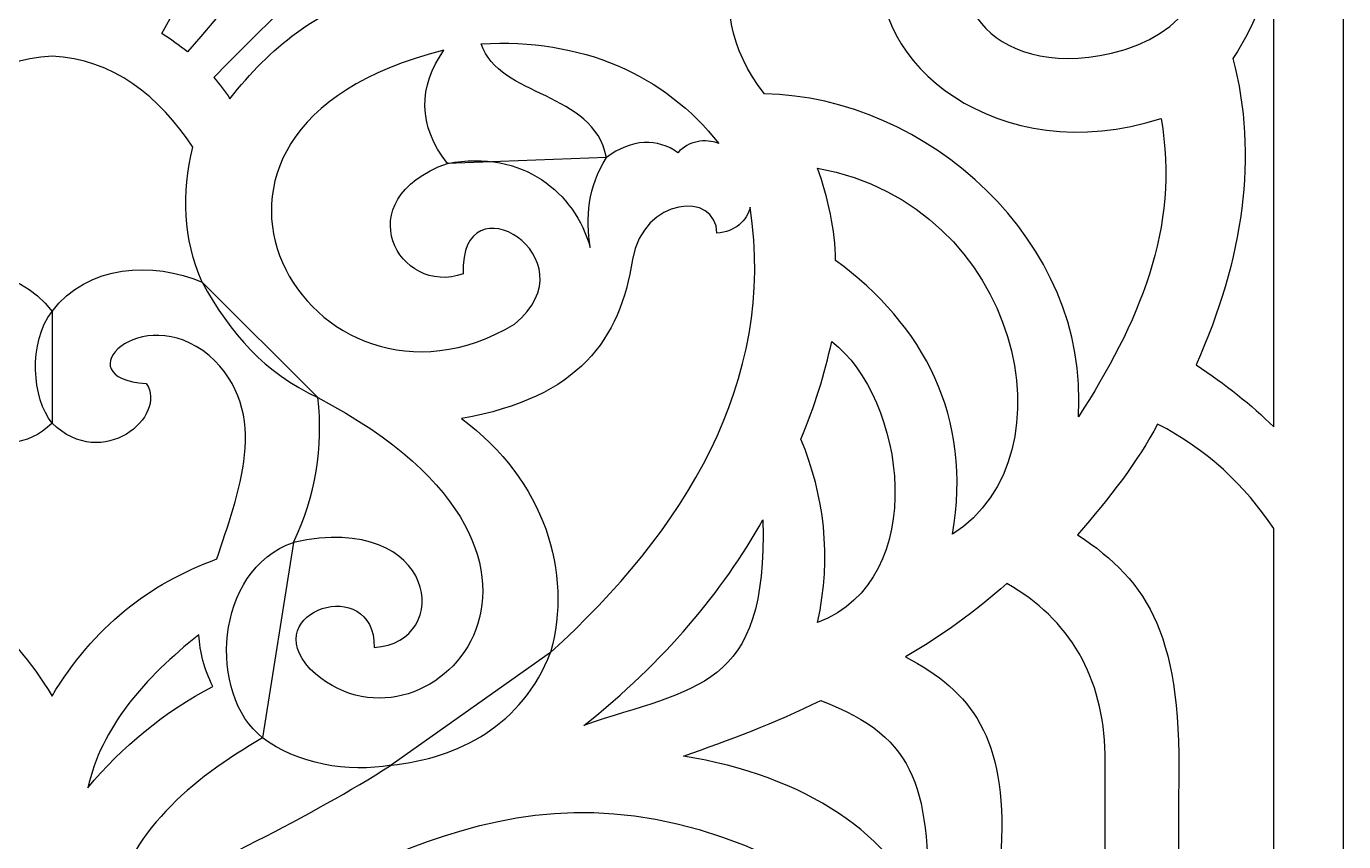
# Model space of a CAD drawing. Header units: centimetres. Extents: x 1.5 to 9.5, y -8.6 to 8.7.
# Drawn here: x 5.445 to 9.549, y 2.233 to 4.773 of the extents above; entities that cross this region are included whole.
import ezdxf

# ---------------------------------------------------------------- set-up
doc = ezdxf.new("R2010")
doc.units = ezdxf.units.CM
doc.header["$MEASUREMENT"] = 0
doc.layers.add('layer 1', color=7, linetype='Continuous')

msp = doc.modelspace()

# ---------------------------------------------------------------- linework, layer by layer
at = {"layer": 'layer 1', "color": 250}
for points, knots in [([(1.50051, 8.68746), (1.50051, 8.68746), (9.54949, 8.68746), (9.54949, 8.68746), (9.54949, 8.68746), (9.54949, 8.68746), (9.54949, -8.63422), (9.54949, -8.63422), (9.54949, -8.63422), (9.54949, -8.63422), (1.50051, -8.63422), (1.50051, -8.63422), (1.50051, -8.63422), (1.50051, -8.63422), (1.50051, 8.68746), (1.50051, 8.68746)], [0, 0, 0, 0, 0.2, 0.2, 0.2, 0.2, 0.4, 0.4, 0.4, 0.4, 0.6, 0.6, 0.6, 0.6, 1, 1, 1, 1]), ([(6.88315, 6.54218), (6.5444, 5.94492), (6.20565, 5.34765), (5.86691, 4.75039), (5.86691, 4.75039), (5.89497, 4.73232), (5.92196, 4.71353), (5.94703, 4.69346), (5.94703, 4.69346), (6.38749, 5.20463), (6.82795, 5.7158), (7.2684, 6.22697), (7.2684, 6.22697), (7.57188, 6.57079), (7.21488, 6.92895), (6.88315, 6.54218)], [0, 0, 0, 0, 0.2, 0.2, 0.2, 0.2, 0.4, 0.4, 0.4, 0.4, 0.6, 0.6, 0.6, 0.6, 1, 1, 1, 1]), ([(6.07956, 4.5471), (6.06305, 4.57158), (6.04873, 4.59124), (6.02889, 4.61372), (6.02889, 4.61372), (6.50265, 5.08772), (6.97641, 5.5617), (7.45018, 6.03569), (7.45018, 6.03569), (7.68869, 6.2532), (7.98501, 5.95969), (7.66422, 5.73351), (7.66422, 5.73351), (7.30328, 5.4551), (6.90205, 5.15943), (6.54109, 4.88102), (6.54109, 4.88102), (6.35447, 4.82193), (6.20414, 4.70934), (6.07956, 4.5471)], [0, 0, 0, 0, 0.1666667, 0.1666667, 0.1666667, 0.1666667, 0.3333333, 0.3333333, 0.3333333, 0.3333333, 0.5, 0.5, 0.5, 0.5, 0.6666667, 0.6666667, 0.6666667, 0.6666667, 1, 1, 1, 1]), ([(8.77868, 5.0463), (8.80638, 5.10013), (8.79852, 5.18332), (8.67449, 5.24066), (8.67449, 5.24066), (8.76913, 5.28096), (8.79935, 5.38621), (8.77191, 5.51274), (8.77191, 5.51274), (9.18469, 5.43095), (9.30492, 4.79209), (8.82565, 4.68977), (8.82565, 4.68977), (8.43787, 4.59571), (8.25833, 4.9148), (8.4528, 5.0324), (8.4528, 5.0324), (8.55356, 5.07159), (8.65546, 4.99433), (8.5267, 4.89132), (8.5267, 4.89132), (8.68446, 4.7951), (8.8335, 4.93157), (8.77868, 5.0463)], [0, 0, 0, 0, 0.1428571, 0.1428571, 0.1428571, 0.1428571, 0.2857143, 0.2857143, 0.2857143, 0.2857143, 0.4285714, 0.4285714, 0.4285714, 0.4285714, 0.5714286, 0.5714286, 0.5714286, 0.5714286, 0.7142857, 0.7142857, 0.7142857, 0.7142857, 1, 1, 1, 1]), ([(7.78917, 5.32712), (7.68273, 5.18695), (7.52101, 4.83949), (7.7449, 4.5624), (7.7449, 4.5624), (8.24964, 4.55427), (8.75982, 4.1043), (8.72293, 3.55619), (8.72293, 3.55619), (8.9092, 3.84427), (9.04141, 4.14411), (8.98052, 4.48593), (8.98052, 4.48593), (8.47473, 4.32091), (8.05749, 4.66571), (8.11518, 4.97696), (8.11518, 4.97696), (8.17356, 5.20505), (7.98707, 5.38348), (7.89783, 5.20235), (7.89783, 5.20235), (7.81734, 5.22248), (7.79721, 5.26407), (7.78917, 5.32712)], [0, 0, 0, 0, 0.1428571, 0.1428571, 0.1428571, 0.1428571, 0.2857143, 0.2857143, 0.2857143, 0.2857143, 0.4285714, 0.4285714, 0.4285714, 0.4285714, 0.5714286, 0.5714286, 0.5714286, 0.5714286, 0.7142857, 0.7142857, 0.7142857, 0.7142857, 1, 1, 1, 1]), ([(9.33199, 3.52452), (9.262, 3.59403), (9.17993, 3.65804), (9.08981, 3.7184), (9.08981, 3.7184), (9.23781, 4.04936), (9.28318, 4.36824), (9.2047, 4.67254), (9.2047, 4.67254), (9.28043, 4.78794), (9.32236, 4.90856), (9.33199, 5.02587), (9.33199, 5.02587), (9.33199, 5.02587), (9.33199, 3.52452), (9.33199, 3.52452)], [0, 0, 0, 0, 0.2, 0.2, 0.2, 0.2, 0.4, 0.4, 0.4, 0.4, 0.6, 0.6, 0.6, 0.6, 1, 1, 1, 1]), ([(7.60239, 4.40819), (7.43508, 4.62194), (7.17303, 4.7375), (6.86228, 4.71809), (6.86228, 4.71809), (6.9187, 4.54959), (7.21207, 4.57204), (7.25239, 4.36444), (7.25239, 4.36444), (7.33112, 4.42336), (7.41369, 4.42439), (7.47478, 4.37902), (7.47478, 4.37902), (7.50812, 4.41635), (7.55986, 4.42378), (7.60239, 4.40819)], [0, 0, 0, 0, 0.2, 0.2, 0.2, 0.2, 0.4, 0.4, 0.4, 0.4, 0.6, 0.6, 0.6, 0.6, 1, 1, 1, 1]), ([(5.52506, 3.88482), (5.41501, 4.03041), (5.2088, 4.04209), (5.05687, 3.97539), (5.05687, 3.97539), (5.11725, 4.11172), (5.12115, 4.25196), (5.08609, 4.39608), (5.08609, 4.39608), (5.18859, 4.55263), (5.33686, 4.6729), (5.52506, 4.67947), (5.52506, 4.67947), (5.71325, 4.6729), (5.86152, 4.55263), (5.96402, 4.39608), (5.96402, 4.39608), (5.92896, 4.25196), (5.93286, 4.11172), (5.99323, 3.97539), (5.99323, 3.97539), (5.84132, 4.04209), (5.6351, 4.03041), (5.52506, 3.88482)], [0, 0, 0, 0, 0.1428571, 0.1428571, 0.1428571, 0.1428571, 0.2857143, 0.2857143, 0.2857143, 0.2857143, 0.4285714, 0.4285714, 0.4285714, 0.4285714, 0.5714286, 0.5714286, 0.5714286, 0.5714286, 0.7142857, 0.7142857, 0.7142857, 0.7142857, 1, 1, 1, 1]), ([(6.74607, 4.69813), (6.66671, 4.58623), (6.66396, 4.46331), (6.75708, 4.3459), (6.75708, 4.3459), (6.43878, 4.23307), (6.60664, 3.92854), (6.80662, 4.00192), (6.80662, 4.00192), (6.79308, 4.30944), (7.21732, 4.0503), (6.96622, 3.84506), (6.96622, 3.84506), (6.33077, 3.46462), (5.74693, 4.45299), (6.74607, 4.69813)], [0, 0, 0, 0, 0.2, 0.2, 0.2, 0.2, 0.4, 0.4, 0.4, 0.4, 0.6, 0.6, 0.6, 0.6, 1, 1, 1, 1]), ([(7.25239, 4.36444), (7.1949, 4.27076), (7.18721, 4.17707), (7.20216, 4.08339), (7.20216, 4.08339), (7.15343, 4.25467), (6.9947, 4.38936), (6.75708, 4.3459), (6.75708, 4.3459), (6.75708, 4.3459), (7.25239, 4.36444), (7.25239, 4.36444)], [0, 0, 0, 0, 0.25, 0.25, 0.25, 0.25, 0.5, 0.5, 0.5, 0.5, 1, 1, 1, 1]), ([(7.91044, 4.33121), (7.94312, 4.23519), (7.96579, 4.13917), (7.96645, 4.04315), (7.96645, 4.04315), (8.24053, 3.8438), (8.39524, 3.55309), (8.33052, 3.191), (8.33052, 3.191), (8.71292, 3.42938), (8.54556, 4.21419), (7.91044, 4.33121)], [0, 0, 0, 0, 0.25, 0.25, 0.25, 0.25, 0.5, 0.5, 0.5, 0.5, 1, 1, 1, 1]), ([(6.80107, 3.55086), (7.16831, 3.61622), (7.29473, 3.79753), (7.33389, 4.04668), (7.33389, 4.04668), (7.36782, 4.24157), (7.596, 4.26008), (7.5966, 4.12807), (7.5966, 4.12807), (7.65413, 4.13323), (7.69001, 4.16713), (7.7002, 4.20948), (7.7002, 4.20948), (7.78434, 3.66372), (7.49355, 3.19972), (7.07858, 2.82193), (7.07858, 2.82193), (7.14706, 3.07046), (7.06196, 3.3566), (6.80107, 3.55086)], [0, 0, 0, 0, 0.1666667, 0.1666667, 0.1666667, 0.1666667, 0.3333333, 0.3333333, 0.3333333, 0.3333333, 0.5, 0.5, 0.5, 0.5, 0.6666667, 0.6666667, 0.6666667, 0.6666667, 1, 1, 1, 1]), ([(6.35357, 3.61606), (6.18733, 3.69418), (6.08076, 3.81414), (5.99323, 3.97539), (5.99323, 3.97539), (5.99323, 3.97539), (6.35357, 3.61606), (6.35357, 3.61606)], [0, 0, 0, 0, 0.3333333, 0.3333333, 0.3333333, 0.3333333, 1, 1, 1, 1]), ([(5.52506, 2.6863), (5.39412, 2.9032), (5.22519, 3.03472), (5.01178, 3.11327), (5.01178, 3.11327), (4.94794, 3.3088), (4.83621, 3.57217), (5.03573, 3.74774), (5.03573, 3.74774), (5.24589, 3.92199), (5.49314, 3.67725), (5.23126, 3.65996), (5.23126, 3.65996), (5.16307, 3.55902), (5.36685, 3.38275), (5.52506, 3.53626), (5.52506, 3.53626), (5.68326, 3.38275), (5.88704, 3.55902), (5.81886, 3.65996), (5.81886, 3.65996), (5.55698, 3.67725), (5.80422, 3.92199), (6.01439, 3.74774), (6.01439, 3.74774), (6.21391, 3.57217), (6.10218, 3.3088), (6.03833, 3.11327), (6.03833, 3.11327), (5.82492, 3.03472), (5.65599, 2.9032), (5.52506, 2.6863)], [0, 0, 0, 0, 0.1111111, 0.1111111, 0.1111111, 0.1111111, 0.2222222, 0.2222222, 0.2222222, 0.2222222, 0.3333333, 0.3333333, 0.3333333, 0.3333333, 0.4444444, 0.4444444, 0.4444444, 0.4444444, 0.5555556, 0.5555556, 0.5555556, 0.5555556, 0.6666667, 0.6666667, 0.6666667, 0.6666667, 0.7777778, 0.7777778, 0.7777778, 0.7777778, 1, 1, 1, 1]), ([(5.52506, 3.88482), (5.45021, 3.78677), (5.46352, 3.61284), (5.52506, 3.53626), (5.52506, 3.53626), (5.52506, 3.53626), (5.52506, 3.88482), (5.52506, 3.88482)], [0, 0, 0, 0, 0.3333333, 0.3333333, 0.3333333, 0.3333333, 1, 1, 1, 1]), ([(7.95445, 3.79111), (7.93312, 3.68976), (7.9011, 3.5884), (7.85844, 3.48706), (7.85844, 3.48706), (7.93078, 3.31136), (7.95546, 3.12265), (7.91044, 2.91495), (7.91044, 2.91495), (8.26618, 3.05132), (8.18283, 3.61608), (7.95445, 3.79111)], [0, 0, 0, 0, 0.25, 0.25, 0.25, 0.25, 0.5, 0.5, 0.5, 0.5, 1, 1, 1, 1]), ([(6.35357, 3.61606), (6.37119, 3.46077), (6.34659, 3.3098), (6.27775, 3.16515), (6.27775, 3.16515), (6.73, 3.26358), (6.77788, 2.85124), (6.52915, 2.83794), (6.52915, 2.83794), (6.53049, 3.06876), (6.16204, 2.9517), (6.32963, 2.7701), (6.32963, 2.7701), (6.67759, 2.43421), (7.32939, 3.1046), (6.35357, 3.61606)], [0, 0, 0, 0, 0.2, 0.2, 0.2, 0.2, 0.4, 0.4, 0.4, 0.4, 0.6, 0.6, 0.6, 0.6, 1, 1, 1, 1]), ([(9.33199, 0.45475), (8.96005, -0.04908), (8.44721, 0.36062), (8.74512, 0.56623), (8.74512, 0.56623), (8.83488, 0.61251), (8.89026, 0.59463), (8.90897, 0.55612), (8.90897, 0.55612), (8.81671, 0.48092), (8.88833, 0.35302), (9.02987, 0.3764), (9.02987, 0.3764), (9.17936, 0.39646), (9.21701, 0.66937), (9.03486, 0.74107), (9.03486, 0.74107), (9.03486, 1.28558), (9.03486, 1.8301), (9.03486, 2.37461), (9.03486, 2.37461), (9.05077, 2.87191), (8.94402, 3.04127), (8.72015, 3.18888), (8.72015, 3.18888), (8.82089, 3.30377), (8.90914, 3.41868), (8.96992, 3.53357), (8.96992, 3.53357), (9.12382, 3.45428), (9.2413, 3.34286), (9.33199, 3.20779), (9.33199, 3.20779), (9.33199, 3.20779), (9.33199, 0.45475), (9.33199, 0.45475)], [0, 0, 0, 0, 0.1, 0.1, 0.1, 0.1, 0.2, 0.2, 0.2, 0.2, 0.3, 0.3, 0.3, 0.3, 0.4, 0.4, 0.4, 0.4, 0.5, 0.5, 0.5, 0.5, 0.6, 0.6, 0.6, 0.6, 0.7, 0.7, 0.7, 0.7, 0.8, 0.8, 0.8, 0.8, 1, 1, 1, 1]), ([(7.18213, 2.5948), (7.52779, 2.71399), (7.75584, 2.70276), (7.73974, 3.23523), (7.73974, 3.23523), (7.6158, 3.01393), (7.4334, 2.79238), (7.18213, 2.5948)], [0, 0, 0, 0, 0.3333333, 0.3333333, 0.3333333, 0.3333333, 1, 1, 1, 1]), ([(6.27775, 3.16515), (6.02856, 3.07852), (6.0106, 2.68823), (6.1813, 2.55626), (6.1813, 2.55626), (6.1813, 2.55626), (6.27775, 3.16515), (6.27775, 3.16515)], [0, 0, 0, 0, 0.3333333, 0.3333333, 0.3333333, 0.3333333, 1, 1, 1, 1]), ([(8.80408, 0.79575), (8.70308, 0.79616), (8.57614, 0.74734), (8.48229, 0.61438), (8.48229, 0.61438), (8.48229, 1.1468), (8.48229, 1.67923), (8.48229, 2.21165), (8.48229, 2.21165), (8.50012, 2.55711), (8.3908, 2.69962), (8.1839, 2.80843), (8.1839, 2.80843), (8.29655, 2.87347), (8.40187, 2.94953), (8.49984, 3.0366), (8.49984, 3.0366), (8.6965, 2.92701), (8.80142, 2.74403), (8.80636, 2.50418), (8.80636, 2.50418), (8.80561, 1.9347), (8.80484, 1.36523), (8.80408, 0.79575)], [0, 0, 0, 0, 0.1428571, 0.1428571, 0.1428571, 0.1428571, 0.2857143, 0.2857143, 0.2857143, 0.2857143, 0.4285714, 0.4285714, 0.4285714, 0.4285714, 0.5714286, 0.5714286, 0.5714286, 0.5714286, 0.7142857, 0.7142857, 0.7142857, 0.7142857, 1, 1, 1, 1]), ([(5.98297, 2.87699), (5.98503, 2.82342), (5.99945, 2.76984), (6.02624, 2.71626), (6.02624, 2.71626), (5.87883, 2.63975), (5.74023, 2.52648), (5.63697, 2.40051), (5.63697, 2.40051), (5.67707, 2.58628), (5.81383, 2.7446), (5.98297, 2.87699)], [0, 0, 0, 0, 0.25, 0.25, 0.25, 0.25, 0.5, 0.5, 0.5, 0.5, 1, 1, 1, 1]), ([(7.07858, 2.82193), (6.99163, 2.59725), (6.79203, 2.49132), (6.58206, 2.47124), (6.58206, 2.47124), (6.58206, 2.47124), (7.07858, 2.82193), (7.07858, 2.82193)], [0, 0, 0, 0, 0.3333333, 0.3333333, 0.3333333, 0.3333333, 1, 1, 1, 1]), ([(8.25494, 1.98468), (8.26107, 2.39357), (8.22757, 2.55512), (7.92058, 2.6722), (7.92058, 2.6722), (7.77781, 2.60301), (7.63505, 2.54854), (7.49229, 2.49938), (7.49229, 2.49938), (7.87268, 2.43614), (8.14631, 2.25956), (8.25494, 1.98468)], [0, 0, 0, 0, 0.25, 0.25, 0.25, 0.25, 0.5, 0.5, 0.5, 0.5, 1, 1, 1, 1]), ([(6.1813, 2.55626), (6.28574, 2.47529), (6.44848, 2.44614), (6.58206, 2.47124), (6.58206, 2.47124), (6.32757, 2.30796), (6.01011, 2.15838), (5.70525, 2.00733), (5.70525, 2.00733), (5.76382, 2.26347), (5.95412, 2.42334), (6.1813, 2.55626)], [0, 0, 0, 0, 0.25, 0.25, 0.25, 0.25, 0.5, 0.5, 0.5, 0.5, 1, 1, 1, 1]), ([(7.82946, 2.15375), (7.0272, 2.56527), (6.5021, 2.12557), (6.00562, 1.91568), (6.00562, 1.91568), (6.17523, 1.8901), (6.33394, 1.74036), (6.32815, 1.56627), (6.32815, 1.56627), (6.52532, 1.66075), (6.73781, 1.6179), (6.82731, 1.47796), (6.82731, 1.47796), (6.82858, 1.61747), (6.8785, 1.73266), (6.96937, 1.82737), (6.96937, 1.82737), (7.11656, 1.99888), (7.04105, 2.02064), (6.93866, 2.01935), (6.93866, 2.01935), (7.03849, 2.18702), (7.29319, 2.14734), (7.32263, 2.01551), (7.32263, 2.01551), (7.50309, 2.14223), (7.83713, 1.97712), (7.82946, 2.15375)], [0, 0, 0, 0, 0.125, 0.125, 0.125, 0.125, 0.25, 0.25, 0.25, 0.25, 0.375, 0.375, 0.375, 0.375, 0.5, 0.5, 0.5, 0.5, 0.625, 0.625, 0.625, 0.625, 0.75, 0.75, 0.75, 0.75, 1, 1, 1, 1])]:
    msp.add_open_spline(points, degree=3, knots=knots, dxfattribs=at)

doc.saveas('drawing.dxf')
